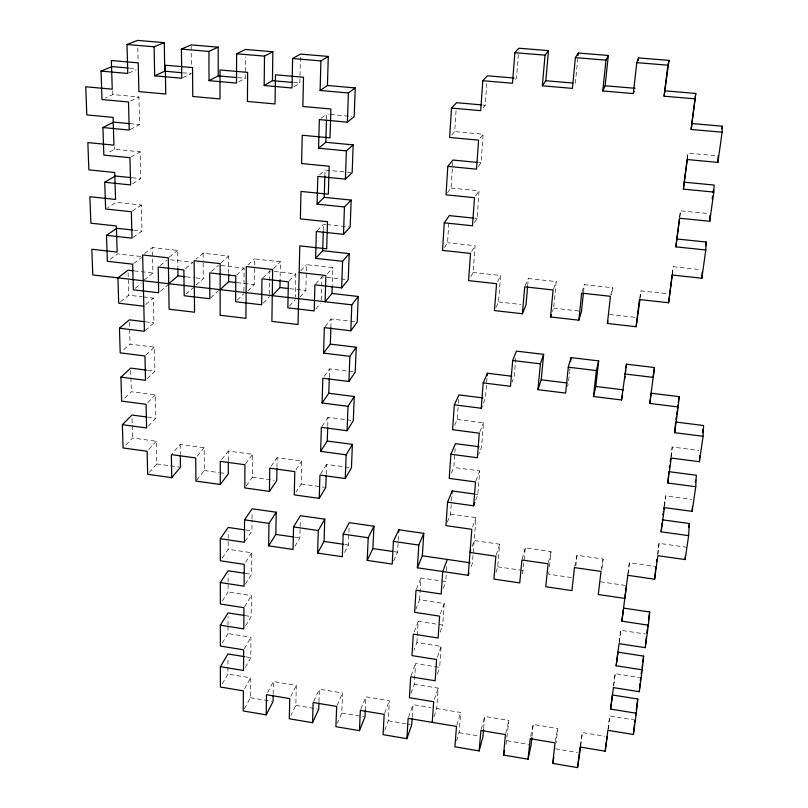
<?xml version="1.0" encoding="UTF-8"?>
<svg xmlns="http://www.w3.org/2000/svg" width="808" height="808" viewBox="0 0 808 808"><rect width="100%" height="100%" fill="white"/><g stroke="black" fill="none" stroke-linecap="round" stroke-linejoin="round"><path stroke-width="0.61" stroke-dasharray="4.04 3.03" d="M222.291 683.8L227.937 674.094L227.967 658.995M222.281 642.956L228.007 633.583L228.018 626.291M228.028 625.069L228.038 616.565M222.281 601L228.088 591.981L228.098 583.245M228.098 581.992L228.119 574.508M222.281 557.894L228.159 549.258L228.189 531.088M228.321 460.661L228.331 451.036L252.651 454.349L252.439 477.245L246.167 485.992M228.654 273.134L228.684 256.045L203.091 253.207L195.91 259.216M243.915 291.153L244.056 268.074L220.877 265.468M238.683 81.881L245.238 78.285L245.369 56.974M244.44 708.768L250.409 697.728L250.591 677.831L227.937 674.094M245.339 667.287L250.783 657.672L250.965 637.249L228.007 633.583M245.642 625.816L251.157 616.544L251.349 595.577L228.088 591.981M245.339 584.204L251.551 574.316L251.743 552.763L228.159 549.258M245.087 541.239L251.944 530.917L252.046 519.847M252.056 518.615L252.116 512.464M247.733 291.031L254.207 284.598L254.379 266.246M254.389 265.024L254.449 258.903L280.386 261.782L280.073 280.174M269.529 294.112L269.7 281.931M269.71 280.709L269.852 270.963L295.809 273.882L295.314 297.081M273.175 694.042L273.387 681.588L296.314 685.366L295.829 705.334L290.93 715.413M276.962 467.337L277.124 457.681L301.738 461.035L301.182 484.022L296.152 491.921M294.001 86.769L299.849 83.073L299.98 76.77M300.01 75.508L300.414 56.61M294.91 546.309L299.879 537.916L300.334 519.382M300.223 296.879L305.868 290.496L306.495 264.681L332.775 267.589L332.229 284.85M321.281 300.071L321.948 276.811L347.006 279.629M323.271 230.532L323.452 224.23L325.887 224.483M324.836 176.225L325.018 170.023L350.914 172.569M326.483 119.008L326.624 114.11L329.129 114.342M318.978 701.667L319.372 689.173L342.572 693.001L341.784 713.03L337.38 723.261M326.21 474.104L326.523 464.408L343.976 466.782M327.745 426.058L328.018 417.322L346.087 419.675M329.29 377.417L329.563 368.872L352.793 371.751M330.866 327.775L331.149 318.978L355.964 321.897M344.531 552.46L348.41 545.006L349.096 527.634M365.256 710.646L365.913 696.85L389.385 700.718L388.274 720.817L384.81 730.048M393.658 560.843L397.546 552.177L398.506 534.745M412.211 717.201L412.999 704.616L430.816 707.555M411.03 693.214L414.282 684.214L415.585 663.54L439.663 667.388L441.158 646.39L416.898 642.582L414.029 650.177M416.898 642.582L418.231 621.332L442.663 625.099L444.188 603.515L419.584 599.788L415.999 608.909M419.584 599.788L420.958 577.942L445.733 581.629L446.43 571.771M444.4 247.541L447.541 242.754L448.814 223.018M447.47 192.9L451.066 188.042L452.712 162.479M451.813 134.946L454.702 131.603L456.076 110.231M434.118 716.605L436.754 708.535L438.199 688.103L414.282 684.214M446.521 570.539L446.864 565.61M447.299 522.18L450.511 514.11L451.379 501.919M451.46 500.697L451.803 495.829M451.51 472.922L453.813 467.458L455.146 448.642M454.651 425.159L457.207 419.443L458.257 404.717M458.338 403.495L458.691 398.586M470.862 276.548L473.135 272.468L475.074 245.672L447.541 242.754M474.437 222.634L477.043 218.463L479.033 190.819L451.066 188.042M478.477 166.408L481.073 162.741L483.134 134.219L454.702 131.603M482.962 107.959L485.234 105.232L487.002 80.689M456.641 740.926L459.065 732.674L460.651 712.474L436.754 708.535M450.511 514.11L475.993 517.686L472.417 563.105L470.519 568.65M475.73 500.142L477.821 494.476L479.679 470.933L453.813 467.458M457.207 419.443L483.467 422.816L481.558 447.046L478.629 454.54M486.982 378.245L485.406 398.213L482.618 404.899M495.961 307.333L498.506 301.94L500.637 275.488L473.135 272.468M518.393 54.479L516.484 78.245L513.807 81.578M483.669 728.351L484.699 716.444L508.889 720.433L506.101 744.289M495.971 572.387L497.688 566.802L499.657 544.198L474.195 540.552L471.539 548.137M515.787 358.378L514.211 376.528L512.141 381.952M527.685 285.749L528.321 278.518L556.207 281.578L553.642 308.161L552.47 311.464M671.327 456.833L672.216 447.016L698.708 450.42M522.2 573.892L523.119 570.509L525.271 547.864L551.056 551.561L549.46 567.085M664.55 506.444L665.54 495.9L691.557 499.394M575.367 83.244L577.7 59.075M657.975 554.46L659.055 543.35L685.891 547.117M531.997 736.391L533.23 724.453L557.712 728.493L556.106 742.845M548.965 571.862L548.723 574.246L572.024 577.649M568.68 380.709L569.559 372.205M569.69 370.983L569.933 368.559M583.528 291.92L584.285 284.648L612.565 287.749L611.737 295.041M575.811 566.044L577.013 555.278L603.132 559.015L601.839 569.802M580.77 745.734L582.346 732.553L604.647 736.229M640.148 298.182L641.037 290.87L667.216 293.738M679.75 216.999L680.508 210.827L708.889 213.645M687.356 158.469L688.012 153.096L715.625 155.641M672.367 273.851L673.246 266.721L701.152 269.69M608.06 729.341L609.777 715.959L633.704 719.837M613.595 686.224L615.191 673.721L639.471 677.528M619.211 642.431L620.766 630.28L645.4 634.017M628.028 573.589L629.422 562.772L654.672 566.388M672.286 274.164L673.246 266.721M679.72 216.948L680.508 210.827M687.224 159.156L688.012 153.096M627.897 574.165L629.422 562.772M619.15 642.431L620.766 630.28M613.656 685.275L615.191 673.721M608.04 729.109L609.777 715.959M657.55 554.349L659.055 543.35M664.226 505.465L665.54 495.9M670.872 456.874L672.216 447.016M580.225 745.804L582.346 732.553M601.233 570.195L603.132 559.015M639.663 298.293L641.037 290.87M555.237 741.643L557.712 728.493M574.73 566.357L577.013 555.278M530.664 736.32L533.23 724.453M548.4 562.56L551.056 551.561M505.737 733.391L508.889 720.433M610.747 295.092L612.565 287.749M481.214 729.311L484.699 716.444M522.241 558.772L525.271 547.864M567.499 386.456L568.125 384.244M456.843 725.251L460.651 712.474M582.002 292.072L584.285 284.648M496.253 555.015L499.657 544.198M434.431 699.435L438.199 688.103M437.401 674.074L439.663 667.388M437.37 657.338L441.158 646.39M440.178 632.129L442.663 625.099M408.535 717.201L412.999 704.616M440.461 613.858L444.188 603.515M472.65 526.988L475.993 517.686M553.49 288.921L556.207 281.578M411.09 675.7L415.585 663.54M443.249 588.386L445.733 581.629M475.912 480.851L479.679 470.933M384.598 713.212L389.385 700.718M414.201 631.795L418.231 621.332M416.463 589.103L420.958 577.942M479.75 432.028L483.467 422.816M360.812 709.242L365.913 696.85M525.18 285.79L528.321 278.518M337.168 705.303L342.572 693.001M313.656 701.384L319.372 689.173M497.576 281.659L500.637 275.488M290.84 696.395L296.314 685.366M267.64 692.527L273.387 681.588M244.582 688.689L250.591 677.831M244.268 648.784L250.965 637.249M471.66 251.48L475.074 245.672M244.572 606.687L251.349 595.577M320.594 473.993L326.523 464.408M245.612 562.267L251.743 552.763M296.041 469.67L301.738 461.035M475.791 195.728L479.033 190.819M322.028 426.351L328.018 417.322M271.114 466.246L277.124 457.681M324.18 376.356L329.563 368.872M245.632 463.792L252.651 454.349M480.104 138.178L483.134 134.219M325.099 326.674L331.149 318.978M221.725 459.469L228.331 451.036M196.677 480.104L204.303 470.549L204.172 447.753L180.164 444.481L172.154 453.692M197.263 456.106L204.172 447.753M315.766 309.05L320.433 303.454M327.432 273.73L332.775 267.589M149.318 472.397L156.752 463.944L156.298 441.239L132.583 438.007L124.806 446.157M315.696 283.941L321.948 276.811M289.496 305.99L295.263 299.526M148.803 449.45L156.298 441.239M300.808 270.751L306.495 264.681M289.173 280.942L295.809 273.882M148.278 426.19L155.833 418.211L155.368 394.87L131.32 391.739L123.412 399.394M263.236 303.141L269.498 296.546M147.753 402.586L155.368 394.87M317.13 230.644L323.452 224.23M273.508 268.66L280.386 261.782M262.842 277.952L269.852 270.963M237.31 300.121L243.895 293.587M147.218 378.649L154.894 371.185L154.409 347.167L130.027 344.147L121.988 351.278M248.107 264.862L254.449 258.903M236.593 275.084L244.056 268.074M210.696 297.93L218.473 290.648M145.814 355.166L154.409 347.167M196.112 285.083L203.232 278.77L203.141 261.731M211.474 271.367L218.443 265.196M220.978 262.873L228.684 256.045M185.971 294.142L193.203 287.729M145.258 330.502L153.914 322.816L153.419 298.101L143.531 296.94M319.614 174.801L325.018 170.023M160.56 291.173L168.104 284.83M145.733 304.586L153.419 298.101M185.699 268.448L192.991 262.337L170.114 259.772M120.513 301.758L128.694 295.193L142.289 296.788M135.32 288.234L141.208 283.517M144.198 279.992L152.924 273.023L152.409 247.581L177.669 250.389L177.881 267.387M160.105 265.549L166.751 260.257M169.226 257.085L177.669 250.389M133.684 263.418L141.592 257.429M144.592 253.48L152.409 247.581M321.16 118.21L326.624 114.11M110.151 259.277L117.635 253.884L141.339 256.54M133.017 237.441L141.996 231.037L141.4 205.02L116.079 202.343L107.717 207.666M132.34 211.07L141.4 205.02M132.674 183.658L140.794 178.608L140.178 151.803L114.483 149.268L107.03 153.348M130.967 157.106L140.178 151.803M130.26 129.502L139.552 124.584L138.925 96.95L112.837 94.566L105.252 98.041M182.82 77.719L191.385 73.558L182.911 72.811M130.583 100.97L138.925 96.95M128.815 73.003L136.178 69.811M129.512 68.124L135.774 68.67M237.875 77.639L245.238 78.285M293.627 82.527L299.849 83.073M482.74 105.01L485.234 105.232M330.381 114.453L351.682 116.403M129.694 123.644L139.552 124.584M478.619 162.509L481.073 162.741M132.29 177.74L140.794 178.608M474.629 218.211L477.043 218.463M327.099 224.614L348.965 226.917M133.623 230.129L141.996 231.037M498.506 301.94L520.988 304.475M553.642 308.161L579.073 311.04M609.535 314.474L635.32 317.382M134.239 270.892L152.924 273.023M186.406 276.851L194.819 277.811M196.021 277.952L203.232 278.77M237.158 282.649L254.207 284.598M289.83 288.668L305.868 290.496M145.319 321.776L153.914 322.816M147.622 370.266L154.894 371.185M347.299 419.837L350.914 420.301M147.48 417.1L155.833 418.211M345.228 466.953L348.965 467.458M475.377 494.142L477.821 494.476M156.752 463.944L169.226 465.671M170.478 465.842L179.204 467.064M204.303 470.549L218.695 472.559M219.897 472.72L225.897 473.559M252.439 477.245L274.306 480.285M301.182 484.022L324.564 487.274M246.006 530.048L251.944 530.917M295.071 537.219L299.879 537.916M344.764 544.471L348.41 545.006M393.849 551.642L397.546 552.177M497.688 566.802L523.119 570.509M600.405 581.79L625.251 585.416M245.379 573.377L251.551 574.316M245.077 615.595L251.157 616.544M245.975 656.894L250.783 657.672M250.409 697.728L271.862 701.314M295.829 705.334L317.534 708.97M341.784 713.03L363.741 716.706M388.274 720.817L405.566 723.715M406.798 723.918L410.504 724.544M459.065 732.674L478.164 735.876M506.969 740.704L528.715 744.35M555.439 748.824L577.457 752.511M112.726 90.92L112.837 94.566M114.413 146.793L114.483 149.268M128.078 272.68L128.694 295.193M129.431 322.281L130.027 344.147M130.744 370.599L131.32 391.739M132.058 418.655L132.583 438.007M137.794 47.834L138.107 61.459M180.164 444.481L180.285 454.066M191.153 46.147L191.324 66.074M203.091 253.207L203.131 260.509"/><path stroke-width="1.21" d="M228.321 461.863L228.29 473.892L220.271 484.487L195.91 481.063L195.728 457.964L171.357 454.611L171.71 477.659L147.662 474.276L147.137 451.278L123.069 447.965L122.372 424.695L131.957 415.029L146.278 416.938M220.14 289.648L228.634 281.679L228.654 274.356M272.841 51.763L264.509 56.136L264.176 85.527L272.447 80.669L272.841 51.763L245.42 49.46L236.613 53.772L236.502 83.083L209.03 80.648L208.918 51.429L218.19 47.167L218.221 75.912L209.03 80.648M469.004 573.094L468.236 575.306L417.393 567.802L422.352 555.793L423.766 533.341L398.778 529.765L393.415 541.39L392.203 564.085L367.185 560.388L372.902 548.582L373.963 526.21L349.288 522.675L343.168 534.118L342.319 556.722L317.605 553.076L324.069 541.451L324.776 519.17L300.424 515.686L293.546 526.937L293.051 549.45L268.65 545.844L275.841 534.411L276.215 512.211L252.147 508.767L244.551 519.847L244.4 542.269L220.301 538.714L220.321 560.782L244.248 564.378L244.097 586.184L220.332 582.538L220.352 604.01L243.955 607.687L243.804 628.907L220.362 625.18L220.372 646.077L243.662 649.834L243.521 670.489L220.392 666.691L220.402 687.032L243.38 690.86L243.248 710.969L266.206 714.858L273.054 701.516L273.154 695.294M266.206 714.858L266.499 694.718L289.749 698.597L289.304 718.777L312.534 722.705L318.736 709.172L318.938 702.92M268.65 545.844L268.973 523.382L276.215 512.211M220.271 484.487L220.251 461.338L244.935 464.741L244.773 487.931L269.438 491.395L269.771 468.155L294.779 471.599L294.264 494.89L319.241 498.395L325.786 487.446L326.169 475.316M276.942 468.549L276.74 480.629L269.438 491.395M272.276 295.657L279.952 287.537L280.073 280.174M328.28 56.429L320.907 60.913L320.109 90.476L327.442 85.497L328.28 56.429L300.465 54.085L292.607 58.519L292.041 87.991L264.176 85.527M722.1 132.219L722.241 126.21L691.85 123.523L691.133 129.452L722.1 132.219L717.918 162.398L687.224 159.54L683.376 189.133L713.807 192.072L709.757 221.261L679.599 218.241L675.882 246.864L705.778 249.975L701.869 278.215L672.216 275.033L668.62 302.758L639.431 299.526L636.128 326.735L607.394 323.452L610.454 296.314L581.679 293.132L578.851 320.2L550.511 316.968L553.106 289.971L524.735 286.83L522.372 313.756L494.435 310.575L496.566 283.719L468.589 280.618L470.529 253.409L442.521 250.409L444.259 222.836L449.288 215.615L473.417 218.089M315.615 258.348L322.695 250.722L349.207 253.611L342.572 261.307L315.615 258.348L316.342 231.452L343.501 234.34L350.177 227.048L351.157 200.081L324.23 197.334L317.069 204.131L344.45 206.959L351.157 200.081M317.069 204.131L317.817 176.386L345.41 179.134L352.157 172.69L353.167 144.885L325.816 142.279L318.564 148.207L319.332 119.574L347.379 122.16L354.197 116.635L355.237 87.931L327.442 85.497M322.695 250.722L323.24 231.795M324.23 197.334L324.836 176.225M325.816 142.279L326.442 120.24M312.534 722.705L313.14 702.495L336.673 706.424L335.906 726.665L359.429 730.654L364.964 716.918L365.256 710.646M317.605 553.076L318.281 530.523L324.776 519.17M319.241 498.395L319.938 475.054L345.258 478.538L351.46 467.802L352.379 444.38L327.26 441.037L320.645 451.379L346.157 454.813L352.379 444.38M320.645 451.379L321.362 427.351L347.066 430.735L353.318 420.614L354.268 396.506L328.785 393.274L322.089 402.97L347.985 406.303L354.268 396.506M322.089 402.97L322.826 378.235L348.915 381.497L355.237 372.054L356.217 347.228L330.351 344.107L323.584 353.126L349.864 356.328L356.217 347.228M323.584 353.126L324.341 327.634L350.834 330.775L357.207 322.049L358.217 296.475L331.957 293.476L325.119 301.758L325.897 275.488L299.182 272.488M327.26 441.037L327.705 427.311M328.785 393.274L329.25 378.629M330.351 344.107L330.866 327.775M331.957 293.476L332.189 286.082M132.421 229.997L116.867 228.3L106.494 235.34L107.353 261.297L132.694 264.176L133.35 289.809L158.681 292.769L158.206 267.064L183.881 269.973L184.173 295.738L209.828 298.738L209.737 272.912L235.764 275.861L235.663 301.748L261.671 304.788L261.964 278.831L288.345 281.82L287.85 307.838L314.211 310.918L314.908 284.83L341.653 287.86L342.572 261.307M343.501 234.34L344.45 206.959M345.41 179.134L346.39 150.874L353.167 144.885M347.379 122.16L348.389 92.981L355.237 87.931M717.918 162.398L718.14 155.873M349.207 253.611L348.258 279.77L341.653 287.86M345.258 478.538L346.157 454.813M347.066 430.735L347.985 406.303M348.915 381.497L349.864 356.328M350.834 330.775L351.803 304.838L358.217 296.475M627.745 575.306L654.642 579.195L657.864 555.692L685.144 559.56L688.628 535.643L661.126 531.826L664.439 507.616L692.163 511.373L695.749 486.729L667.802 483.022L671.216 458.055L699.395 461.711L703.091 436.3L703.556 425.513L675.639 422.018M713.807 192.072L714.1 185.052L684.235 182.194L683.376 189.133M359.429 730.654L360.348 710.373L384.164 714.343L383.083 734.654L406.879 738.684L411.737 724.746L412.131 718.453M367.185 560.388L368.216 537.744L373.963 526.21M699.395 461.711L699.688 455.52M709.757 221.261L710.06 215.019M695.749 486.729L696.324 475.256L668.852 471.64L668.64 473.922M705.778 249.975L706.212 242.016L676.851 238.996L675.882 246.864M692.163 511.373L692.416 506.646M398.647 532.25L398.778 529.765M688.628 535.643L689.315 523.513L662.267 519.807M685.144 559.56L685.366 555.823M701.869 278.215L702.223 272.215M406.879 738.684L408.131 718.342L456.49 726.412L454.904 746.824L479.144 750.925L482.942 736.674L483.568 729.533M417.393 567.802L418.786 545.067L423.766 533.341M477.387 162.398L452.864 160.045L447.824 166.377L446.026 194.839L474.498 197.687L472.498 225.765L444.259 222.836M481.487 104.899L456.56 102.697L451.51 108.07L449.652 137.461L478.589 140.148L476.528 169.155L447.824 166.377M432.24 722.362L433.674 701.708L409.393 697.718L410.686 676.811L435.128 680.76L436.613 659.52L411.989 655.611L413.312 634.118L438.108 637.987L439.623 616.15L414.645 612.323L416.009 590.224L441.168 594.011L442.734 571.549L447.309 559.439M474.155 493.971L452.147 490.951L447.561 502.182L445.925 525.644L471.811 529.311L468.236 575.306M479.073 446.723L455.5 443.632L450.894 454.237L449.218 478.386L475.498 481.952L473.639 505.808L447.561 502.182M483.002 397.92L458.944 394.91L454.328 404.838L452.601 429.725L479.285 433.179L477.376 457.752L450.894 454.237M451.975 493.385L452.147 490.951M514.06 78.043L487.365 75.78L482.82 80.719L480.689 110.676L451.51 108.07M454.328 404.838L481.225 408.242L483.194 382.921L487.365 373.256L511.767 376.225M487.174 375.75L487.365 373.256M634.038 91.466L633.31 93.577L602.758 90.961L605.131 85.769L608.303 55.469L578.286 53.035L575.387 57.631L572.438 88.375L542.35 85.8L545.814 80.739L548.481 50.621L518.898 48.217L514.898 52.692L512.474 83.254L482.82 80.719M479.144 750.925L480.901 730.482L505.454 734.573L503.525 755.056L528.048 759.217L531.129 744.754L531.866 737.583M622.564 394.344L621.524 399.97L593.476 396.516L595.819 386.476L598.667 360.893L571.064 357.611L568.276 367.185L565.62 393.082L537.956 389.678L541.229 379.821L543.643 354.359L516.413 351.126L512.696 360.519L510.484 386.285L483.194 382.921M678.215 406.959L679.104 396.637L651.157 393.233L649.773 403.455L678.215 406.959L674.69 432.704L703.091 436.3M542.35 85.8L545.036 55.156L548.481 50.621M527.574 286.961L525.978 305.04L522.372 313.756M674.69 432.704L675.528 423.21M667.802 483.022L668.438 476.195M537.956 389.678L540.39 363.842L543.643 354.359M578.043 55.449L578.286 53.035M661.126 531.826L661.924 523.412M654.642 579.195L655.429 571.155M655.652 568.862L655.874 566.56M613.353 687.588L639.249 691.699L642.239 669.842L616.15 665.772L619.049 643.653L645.269 647.673L646.38 636.654M648.349 625.18L649.672 611.979L623.604 608.101L621.867 621.19L648.349 625.18L645.269 647.673M528.048 759.217L530.159 738.694L555.015 742.845L552.733 763.398L577.568 767.6L580.619 746.925M570.69 361.257L571.064 357.611M639.249 691.699L640.087 683.548M640.32 681.215L640.683 677.72M642.239 669.842L643.633 656.116L617.958 652.157L616.15 665.772M602.758 90.961L605.98 60.135L608.303 55.469M583.396 293.132L581.497 311.312L578.851 320.2M577.568 767.6L580.033 747.016L605.202 751.208L607.879 730.301L633.391 734.492L634.391 724.857M634.644 722.443L634.896 720.029M636.3 713.242L637.775 699.021L612.474 694.981L610.596 709.091L636.3 713.242L633.391 734.492M593.476 396.516L596.365 370.559L598.667 360.893M633.31 93.577L636.795 62.65L638.552 57.913L669.024 60.388L664.095 96.203L695.102 98.859L695.759 93.445L665.327 90.87M638.28 60.348L638.552 57.913M621.524 399.97L626.463 364.196L654.45 367.519L649.773 403.455M624.705 378.851L624.998 376.407M625.442 372.751L625.735 370.306M626.028 367.862L626.463 364.196M664.095 96.203L667.852 65.185L669.024 60.388M639.997 299.394L636.128 326.735M668.62 302.758L672.286 274.164M610.596 709.091L613.434 687.477M621.867 621.19L627.877 574.791M676.851 238.996L679.558 218.17M684.235 182.194L687.224 159.156M691.85 123.523L695.759 93.445M691.133 129.452L695.102 98.859M626.493 585.598L624.786 598.415L598.263 594.506L601.021 571.438L574.478 567.59L571.923 590.618L545.754 586.749L548.107 563.782L521.907 559.984L519.746 582.911L493.91 579.094L495.88 556.217L470.014 552.48L470.771 550.309M605.202 751.208L607.131 736.644M654.45 367.519L653.116 377.366L624.645 373.952M635.573 715.09L635.916 712.616M636.25 710.151L637.775 699.021M641.178 674.125L641.501 671.721M641.996 668.125L642.491 664.519M642.815 662.116L643.633 656.116M646.804 632.977L647.309 629.27M647.642 626.796L647.986 624.332M648.491 620.625L649.672 611.979M656.55 561.681L656.884 559.237M662.924 515.019L663.418 511.434M663.742 509.05L664.065 506.656M669.357 467.953L669.691 465.489M670.196 461.792L670.701 458.106M675.963 419.604L676.296 417.191M676.629 414.767L677.124 411.141M677.457 408.727L677.952 405.101M678.276 402.687L679.104 396.637M705.717 245.642L706.212 242.016M712.202 198.788L712.545 196.293M713.06 192.546L713.403 190.052M721.898 128.684L722.241 126.21M688.78 527.24L689.315 523.513M695.274 482.548L695.617 480.114M702.516 432.674L703.031 429.099M552.733 763.398L553.864 757.318M503.525 755.056L504.667 750.268M607.394 323.452L607.929 321.21M550.511 316.968L551.298 314.767M473.639 505.808L474.892 502.404M481.225 408.242L482.154 406.01M220.392 666.691L227.977 653.965L244.784 656.692M220.362 625.18L228.048 612.918L243.864 615.403M220.332 582.538L228.119 570.761L244.147 573.195M220.301 538.714L228.199 527.452L244.824 529.876M171.71 477.659L180.457 467.236L180.295 455.257M122.372 424.695L146.602 427.957L146.066 404.303L121.654 401.091L120.937 377.154L130.674 368.115L146.42 370.114M120.937 377.154L145.511 380.305L144.955 355.964L120.2 352.864L119.453 328.23L129.361 319.847L144.097 321.624M168.69 283.709L177.992 275.892L185.204 276.71M106.494 235.34L132.017 238.148L131.34 211.736L105.616 208.999L104.737 182.254L115.292 176.003L131.078 177.619M104.737 182.254L130.643 184.921L129.936 157.701L103.838 155.106L102.919 127.533L113.665 122.119L129.694 123.644M164.741 71.215L164.287 42.642L154.126 46.783L154.661 75.841L164.741 71.215L181.699 72.7M154.661 75.841L181.749 78.235L181.426 49.096L191.143 44.895L218.19 47.167M102.919 127.533L129.23 130.058L128.502 101.98L101.99 99.535L101.05 71.094L111.999 66.589L128.26 68.013M101.05 71.094L127.765 73.457L127.018 44.49L137.623 40.4L164.287 42.642M514.898 52.692L545.036 55.156M575.387 57.631L605.98 60.135M636.795 62.65L667.852 65.185M127.018 44.49L154.126 46.783M181.426 49.096L208.918 51.429M236.613 53.772L264.509 56.136M292.607 58.519L320.907 60.913M545.814 80.739L572.902 83.032M605.131 85.769L635.118 88.304M218.221 75.912L236.643 77.528M272.447 80.669L292.375 82.416M320.109 90.476L348.389 92.981M318.564 148.207L346.39 150.874M132.987 270.751L128.007 270.185L117.938 277.851L118.695 303.222L143.814 306.202M228.634 281.679L235.946 282.507M279.952 287.537L288.597 288.527M351.803 304.838L92.799 274.952L91.839 249.268L117.15 252.096L116.362 225.967L90.87 223.19L89.87 196.728L115.564 199.435L114.746 172.498L88.87 169.872L87.85 142.592L113.928 145.147L113.08 117.382L86.809 114.898L85.759 86.769L112.231 89.173L111.363 60.529L138.239 62.862L138.895 91.597L165.741 94.031L165.297 65.216L192.546 67.589L192.779 96.485L220.008 98.95L219.988 69.973L247.632 72.377L247.43 101.434L275.043 103.949L275.467 74.801L303.505 77.235L302.859 106.464L330.876 109.009L330.017 137.855L302.222 135.239L301.596 163.549L329.169 166.256L328.331 194.203L300.98 191.425L300.374 218.867L327.503 221.715L326.695 248.803L299.778 245.885L298.031 324.513L271.902 321.412L272.649 269.519L246.299 266.569L245.945 318.322L220.15 315.261L220.119 263.63L194.122 260.721L194.536 312.221L169.094 309.201L168.296 257.833L142.642 254.954L144.39 331.27L119.453 328.23M512.696 360.519L540.39 363.842M568.276 367.185L596.365 370.559M541.229 379.821L567.196 382.992M595.819 386.476L623.392 389.84M244.551 519.847L268.973 523.382M293.546 526.937L318.281 530.523M343.168 534.118L368.216 537.744M393.415 541.39L418.786 545.067M275.841 534.411L293.87 537.037M324.069 541.451L343.541 544.289M372.902 548.582L392.617 551.46M422.352 555.793L470.024 562.762M177.901 268.599L177.992 275.892"/></g></svg>
